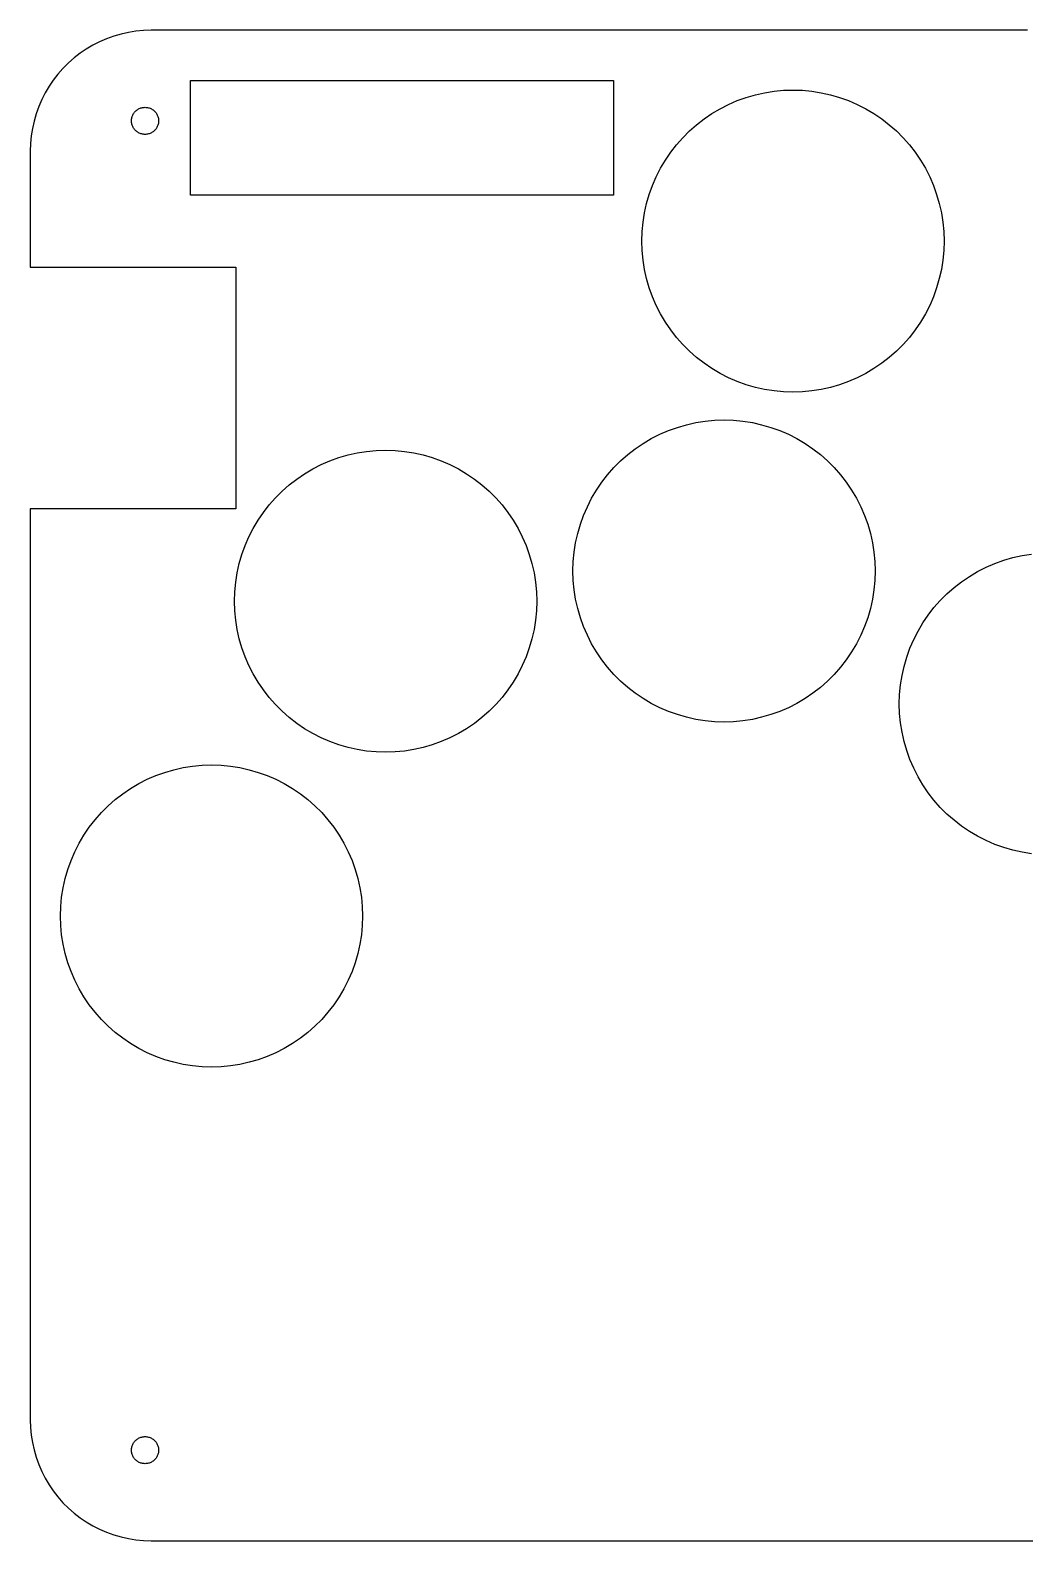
# Model space of a CAD drawing. Header units: metres. Extents: x 0 to 208, y 0 to 125.
# Drawn here: x 0 to 82.3, y 0 to 125 of the extents above; entities that cross this region are included whole.
import ezdxf

# ---------------------------------------------------------------- set-up
doc = ezdxf.new("R2010")
doc.units = ezdxf.units.M

msp = doc.modelspace()

# ---------------------------------------------------------------- linework, layer by layer
for p, q in [((10, 125), (9.3721, 124.98)), ((82.5, 125), (10, 125)), ((5.18246, 123.763), (4.64174, 123.443)), ((5.7422, 124.048), (5.18246, 123.763)), ((6.31876, 124.298), (5.7422, 124.048)), ((6.90984, 124.511), (6.31876, 124.298)), ((7.51311, 124.686), (6.90984, 124.511)), ((8.12619, 124.823), (7.51311, 124.686)), ((8.74667, 124.921), (8.12619, 124.823)), ((9.3721, 124.98), (8.74667, 124.921)), ((3.62576, 122.705), (3.15453, 122.29)), ((4.12215, 123.09), (3.62576, 122.705)), ((4.64174, 123.443), (4.12215, 123.09)), ((2.29486, 121.374), (1.90984, 120.878)), ((2.71031, 121.845), (2.29486, 121.374)), ((3.15453, 122.29), (2.71031, 121.845)), ((1.55672, 120.358), (1.23694, 119.818)), ((1.90984, 120.878), (1.55672, 120.358)), ((13.25, 111.35), (13.25, 120.85)), ((13.25, 120.85), (48.25, 120.85)), ((48.25, 120.85), (48.25, 111.35)), ((61.5333, 119.951), (62.3151, 120.025)), ((62.3151, 120.025), (63.1, 120.05)), ((63.1, 120.05), (63.8849, 120.025)), ((63.8849, 120.025), (64.6667, 119.951)), ((0.95174, 119.258), (0.70224, 118.681)), ((1.23694, 119.818), (0.95174, 119.258)), ((57.0781, 118.504), (57.7778, 118.86)), ((57.7778, 118.86), (58.4984, 119.172)), ((58.4984, 119.172), (59.2373, 119.438)), ((59.2373, 119.438), (59.9914, 119.657)), ((59.9914, 119.657), (60.7577, 119.829)), ((60.7577, 119.829), (61.5333, 119.951)), ((64.6667, 119.951), (65.4423, 119.829)), ((65.4423, 119.829), (66.2086, 119.657)), ((66.2086, 119.657), (66.9627, 119.438)), ((66.9627, 119.438), (67.7016, 119.172)), ((67.7016, 119.172), (68.4222, 118.86)), ((68.4222, 118.86), (69.1219, 118.504)), ((0.48944, 118.09), (0.31416, 117.487)), ((0.70224, 118.681), (0.48944, 118.09)), ((8.37999, 117.5), (8.3822, 117.57)), ((8.3822, 117.43), (8.37999, 117.5)), ((8.3822, 117.57), (8.38882, 117.64)), ((8.38882, 117.64), (8.39983, 117.71)), ((8.39983, 117.71), (8.41518, 117.779)), ((8.41518, 117.779), (8.43481, 117.846)), ((8.43481, 117.846), (8.45865, 117.912)), ((8.45865, 117.912), (8.48659, 117.977)), ((8.48659, 117.977), (8.51852, 118.04)), ((8.51852, 118.04), (8.55435, 118.1)), ((8.55435, 118.1), (8.59389, 118.158)), ((8.59389, 118.158), (8.63702, 118.214)), ((8.63702, 118.214), (8.68355, 118.267)), ((8.68355, 118.267), (8.73331, 118.316)), ((8.73331, 118.316), (8.78607, 118.363)), ((8.78607, 118.363), (8.84167, 118.406)), ((8.84167, 118.406), (8.89987, 118.446)), ((8.89987, 118.446), (8.96043, 118.481)), ((8.96043, 118.481), (9.02312, 118.513)), ((9.02312, 118.513), (9.08769, 118.541)), ((9.08769, 118.541), (9.1539, 118.565)), ((9.1539, 118.565), (9.22147, 118.585)), ((9.22147, 118.585), (9.29013, 118.6)), ((9.29013, 118.6), (9.35962, 118.611)), ((9.35962, 118.611), (9.42967, 118.618)), ((9.42967, 118.618), (9.5, 118.62)), ((9.5, 118.62), (9.57031, 118.618)), ((9.57031, 118.618), (9.64037, 118.611)), ((9.64037, 118.611), (9.70985, 118.6)), ((9.70985, 118.6), (9.77852, 118.585)), ((9.77852, 118.585), (9.84608, 118.565)), ((9.84608, 118.565), (9.91229, 118.541)), ((9.91229, 118.541), (9.97687, 118.513)), ((9.97687, 118.513), (10.0396, 118.481)), ((10.0396, 118.481), (10.1001, 118.446)), ((10.1001, 118.446), (10.1583, 118.406)), ((10.1583, 118.406), (10.2139, 118.363)), ((10.2139, 118.363), (10.2667, 118.316)), ((10.2667, 118.316), (10.3164, 118.267)), ((10.3164, 118.267), (10.363, 118.214)), ((10.363, 118.214), (10.4061, 118.158)), ((10.4061, 118.158), (10.4456, 118.1)), ((10.4456, 118.1), (10.4815, 118.04)), ((10.4815, 118.04), (10.5134, 117.977)), ((10.5134, 117.977), (10.5413, 117.912)), ((10.5413, 117.912), (10.5652, 117.846)), ((10.5652, 117.846), (10.5848, 117.779)), ((10.5848, 117.779), (10.6002, 117.71)), ((10.6002, 117.71), (10.6112, 117.64)), ((10.6112, 117.64), (10.6178, 117.57)), ((10.6178, 117.57), (10.62, 117.5)), ((10.62, 117.5), (10.6178, 117.43)), ((55.1322, 117.181), (55.7527, 117.663)), ((55.7527, 117.663), (56.4022, 118.104)), ((56.4022, 118.104), (57.0781, 118.504)), ((69.1219, 118.504), (69.7978, 118.104)), ((69.7978, 118.104), (70.4473, 117.663)), ((70.4473, 117.663), (71.0678, 117.181)), ((0.07886, 116.253), (0.01973, 115.628)), ((0.17712, 116.874), (0.07886, 116.253)), ((0.31416, 117.487), (0.17712, 116.874)), ((8.38882, 117.36), (8.3822, 117.43)), ((8.39983, 117.29), (8.38882, 117.36)), ((8.41518, 117.221), (8.39983, 117.29)), ((8.43481, 117.154), (8.41518, 117.221)), ((8.45865, 117.088), (8.43481, 117.154)), ((8.48659, 117.023), (8.45865, 117.088)), ((8.51852, 116.96), (8.48659, 117.023)), ((8.55435, 116.9), (8.51852, 116.96)), ((8.59389, 116.842), (8.55435, 116.9)), ((8.63702, 116.786), (8.59389, 116.842)), ((8.68355, 116.733), (8.63702, 116.786)), ((8.73331, 116.684), (8.68355, 116.733)), ((8.78607, 116.637), (8.73331, 116.684)), ((8.84167, 116.594), (8.78607, 116.637)), ((8.89987, 116.554), (8.84167, 116.594)), ((8.96043, 116.519), (8.89987, 116.554)), ((9.02312, 116.487), (8.96043, 116.519)), ((9.08769, 116.459), (9.02312, 116.487)), ((9.1539, 116.435), (9.08769, 116.459)), ((9.22147, 116.415), (9.1539, 116.435)), ((9.29013, 116.4), (9.22147, 116.415)), ((9.35962, 116.389), (9.29013, 116.4)), ((9.42967, 116.382), (9.35962, 116.389)), ((9.5, 116.38), (9.42967, 116.382)), ((9.57031, 116.382), (9.5, 116.38)), ((9.64037, 116.389), (9.57031, 116.382)), ((9.70985, 116.4), (9.64037, 116.389)), ((9.77852, 116.415), (9.70985, 116.4)), ((9.84608, 116.435), (9.77852, 116.415)), ((9.91229, 116.459), (9.84608, 116.435)), ((9.97687, 116.487), (9.91229, 116.459)), ((10.0396, 116.519), (9.97687, 116.487)), ((10.1001, 116.554), (10.0396, 116.519)), ((10.1583, 116.594), (10.1001, 116.554)), ((10.2139, 116.637), (10.1583, 116.594)), ((10.2667, 116.684), (10.2139, 116.637)), ((10.3164, 116.733), (10.2667, 116.684)), ((10.363, 116.786), (10.3164, 116.733)), ((10.4061, 116.842), (10.363, 116.786)), ((10.4456, 116.9), (10.4061, 116.842)), ((10.4815, 116.96), (10.4456, 116.9)), ((10.5134, 117.023), (10.4815, 116.96)), ((10.5413, 117.088), (10.5134, 117.023)), ((10.5652, 117.154), (10.5413, 117.088)), ((10.5848, 117.221), (10.5652, 117.154)), ((10.6002, 117.29), (10.5848, 117.221)), ((10.6112, 117.36), (10.6002, 117.29)), ((10.6178, 117.43), (10.6112, 117.36)), ((53.9879, 116.107), (54.5432, 116.662)), ((54.5432, 116.662), (55.1322, 117.181)), ((71.0678, 117.181), (71.6568, 116.662)), ((71.6568, 116.662), (72.2121, 116.107)), ((0.01973, 115.628), (0, 115)), ((0, 115), (0, 105.4)), ((52.9873, 114.897), (53.4686, 115.518)), ((53.4686, 115.518), (53.9879, 116.107)), ((72.2121, 116.107), (72.7314, 115.518)), ((72.7314, 115.518), (73.2127, 114.897)), ((52.1462, 113.572), (52.5459, 114.248)), ((52.5459, 114.248), (52.9873, 114.897)), ((73.2127, 114.897), (73.6541, 114.248)), ((73.6541, 114.248), (74.0538, 113.572)), ((51.4778, 112.152), (51.7897, 112.872)), ((51.7897, 112.872), (52.1462, 113.572)), ((74.0538, 113.572), (74.4103, 112.872)), ((74.4103, 112.872), (74.7222, 112.152)), ((48.25, 111.35), (13.25, 111.35)), ((50.9927, 110.659), (51.2118, 111.413)), ((51.2118, 111.413), (51.4778, 112.152)), ((74.7222, 112.152), (74.9882, 111.413)), ((74.9882, 111.413), (75.2073, 110.659)), ((50.8214, 109.892), (50.9927, 110.659)), ((75.2073, 110.659), (75.3786, 109.892)), ((50.6247, 108.335), (50.6986, 109.117)), ((50.6986, 109.117), (50.8214, 109.892)), ((75.3786, 109.892), (75.5014, 109.117)), ((75.5014, 109.117), (75.5753, 108.335)), ((50.6, 107.55), (50.6247, 108.335)), ((50.6247, 106.765), (50.6, 107.55)), ((75.5753, 108.335), (75.6, 107.55)), ((75.6, 107.55), (75.5753, 106.765)), ((50.6986, 105.983), (50.6247, 106.765)), ((75.5753, 106.765), (75.5014, 105.983)), ((0, 105.4), (17, 105.4)), ((17, 105.4), (17, 85.4)), ((50.8214, 105.208), (50.6986, 105.983)), ((50.9927, 104.441), (50.8214, 105.208)), ((75.3786, 105.208), (75.2073, 104.441)), ((75.5014, 105.983), (75.3786, 105.208)), ((51.2118, 103.687), (50.9927, 104.441)), ((75.2073, 104.441), (74.9882, 103.687)), ((51.4778, 102.948), (51.2118, 103.687)), ((51.7897, 102.228), (51.4778, 102.948)), ((74.7222, 102.948), (74.4103, 102.228)), ((74.9882, 103.687), (74.7222, 102.948)), ((52.1462, 101.528), (51.7897, 102.228)), ((52.5459, 100.852), (52.1462, 101.528)), ((74.0538, 101.528), (73.6541, 100.852)), ((74.4103, 102.228), (74.0538, 101.528)), ((52.9873, 100.203), (52.5459, 100.852)), ((53.4686, 99.5822), (52.9873, 100.203)), ((73.2127, 100.203), (72.7314, 99.5822)), ((73.6541, 100.852), (73.2127, 100.203)), ((53.9879, 98.9931), (53.4686, 99.5822)), ((54.5432, 98.4379), (53.9879, 98.9931)), ((72.2121, 98.9931), (71.6568, 98.4379)), ((72.7314, 99.5822), (72.2121, 98.9931)), ((55.1322, 97.9186), (54.5432, 98.4379)), ((55.7527, 97.4373), (55.1322, 97.9186)), ((71.0678, 97.9186), (70.4473, 97.4373)), ((71.6568, 98.4379), (71.0678, 97.9186)), ((56.4022, 96.9959), (55.7527, 97.4373)), ((57.0781, 96.5962), (56.4022, 96.9959)), ((57.7778, 96.2397), (57.0781, 96.5962)), ((69.1219, 96.5962), (68.4222, 96.2397)), ((69.7978, 96.9959), (69.1219, 96.5962)), ((70.4473, 97.4373), (69.7978, 96.9959)), ((58.4984, 95.9278), (57.7778, 96.2397)), ((59.2373, 95.6618), (58.4984, 95.9278)), ((59.9914, 95.4427), (59.2373, 95.6618)), ((60.7577, 95.2714), (59.9914, 95.4427)), ((61.5333, 95.1486), (60.7577, 95.2714)), ((62.3151, 95.0747), (61.5333, 95.1486)), ((63.1, 95.05), (62.3151, 95.0747)), ((63.8849, 95.0747), (63.1, 95.05)), ((64.6667, 95.1486), (63.8849, 95.0747)), ((65.4423, 95.2714), (64.6667, 95.1486)), ((66.2086, 95.4427), (65.4423, 95.2714)), ((66.9627, 95.6618), (66.2086, 95.4427)), ((67.7016, 95.9278), (66.9627, 95.6618)), ((68.4222, 96.2397), (67.7016, 95.9278)), ((54.2914, 92.3573), (55.0577, 92.5286)), ((55.0577, 92.5286), (55.8333, 92.6514)), ((55.8333, 92.6514), (56.6151, 92.7253)), ((56.6151, 92.7253), (57.4, 92.75)), ((57.4, 92.75), (58.1849, 92.7253)), ((58.1849, 92.7253), (58.9667, 92.6514)), ((58.9667, 92.6514), (59.7423, 92.5286)), ((59.7423, 92.5286), (60.5086, 92.3573)), ((51.3781, 91.2038), (52.0778, 91.5603)), ((52.0778, 91.5603), (52.7984, 91.8722)), ((52.7984, 91.8722), (53.5373, 92.1382)), ((53.5373, 92.1382), (54.2914, 92.3573)), ((60.5086, 92.3573), (61.2627, 92.1382)), ((61.2627, 92.1382), (62.0016, 91.8722)), ((62.0016, 91.8722), (62.7222, 91.5603)), ((62.7222, 91.5603), (63.4219, 91.2038)), ((26.2914, 89.8573), (27.0577, 90.0286)), ((27.0577, 90.0286), (27.8333, 90.1514)), ((27.8333, 90.1514), (28.6151, 90.2253)), ((28.6151, 90.2253), (29.4, 90.25)), ((29.4, 90.25), (30.1849, 90.2253)), ((30.1849, 90.2253), (30.9667, 90.1514)), ((30.9667, 90.1514), (31.7423, 90.0286)), ((31.7423, 90.0286), (32.5086, 89.8573)), ((49.4322, 89.8814), (50.0527, 90.3627)), ((50.0527, 90.3627), (50.7022, 90.8041)), ((50.7022, 90.8041), (51.3781, 91.2038)), ((63.4219, 91.2038), (64.0978, 90.8041)), ((64.0978, 90.8041), (64.7473, 90.3627)), ((64.7473, 90.3627), (65.3678, 89.8814)), ((23.3781, 88.7038), (24.0778, 89.0603)), ((24.0778, 89.0603), (24.7984, 89.3722)), ((24.7984, 89.3722), (25.5373, 89.6382)), ((25.5373, 89.6382), (26.2914, 89.8573)), ((32.5086, 89.8573), (33.2627, 89.6382)), ((33.2627, 89.6382), (34.0016, 89.3722)), ((34.0016, 89.3722), (34.7222, 89.0603)), ((34.7222, 89.0603), (35.4219, 88.7038)), ((47.7686, 88.2178), (48.2879, 88.8068)), ((48.2879, 88.8068), (48.8432, 89.3621)), ((48.8432, 89.3621), (49.4322, 89.8814)), ((65.3678, 89.8814), (65.9568, 89.3621)), ((65.9568, 89.3621), (66.5121, 88.8068)), ((66.5121, 88.8068), (67.0314, 88.2178)), ((21.4322, 87.3814), (22.0527, 87.8627)), ((22.0527, 87.8627), (22.7022, 88.3041)), ((22.7022, 88.3041), (23.3781, 88.7038)), ((35.4219, 88.7038), (36.0978, 88.3041)), ((36.0978, 88.3041), (36.7473, 87.8627)), ((36.7473, 87.8627), (37.3678, 87.3814)), ((46.8459, 86.9478), (47.2873, 87.5973)), ((47.2873, 87.5973), (47.7686, 88.2178)), ((67.0314, 88.2178), (67.5127, 87.5973)), ((67.5127, 87.5973), (67.9541, 86.9478)), ((19.7686, 85.7178), (20.2879, 86.3068)), ((20.2879, 86.3068), (20.8432, 86.8621)), ((20.8432, 86.8621), (21.4322, 87.3814)), ((37.3678, 87.3814), (37.9568, 86.8621)), ((37.9568, 86.8621), (38.5121, 86.3068)), ((38.5121, 86.3068), (39.0314, 85.7178)), ((46.0897, 85.5722), (46.4462, 86.2719)), ((46.4462, 86.2719), (46.8459, 86.9478)), ((67.9541, 86.9478), (68.3538, 86.2719)), ((68.3538, 86.2719), (68.7103, 85.5722)), ((17, 85.4), (0, 85.4)), ((0, 85.4), (0, 10)), ((18.8459, 84.4478), (19.2873, 85.0973)), ((19.2873, 85.0973), (19.7686, 85.7178)), ((39.0314, 85.7178), (39.5127, 85.0973)), ((39.5127, 85.0973), (39.9541, 84.4478)), ((45.7778, 84.8515), (46.0897, 85.5722)), ((68.7103, 85.5722), (69.0222, 84.8515)), ((18.0897, 83.0722), (18.4462, 83.7719)), ((18.4462, 83.7719), (18.8459, 84.4478)), ((39.9541, 84.4478), (40.3538, 83.7719)), ((40.3538, 83.7719), (40.7103, 83.0722)), ((45.2927, 83.3586), (45.5118, 84.1127)), ((45.5118, 84.1127), (45.7778, 84.8515)), ((69.0222, 84.8515), (69.2882, 84.1127)), ((69.2882, 84.1127), (69.5073, 83.3586)), ((17.7778, 82.3515), (18.0897, 83.0722)), ((40.7103, 83.0722), (41.0222, 82.3515)), ((44.9986, 81.8167), (45.1214, 82.5923)), ((45.1214, 82.5923), (45.2927, 83.3586)), ((69.5073, 83.3586), (69.6786, 82.5923)), ((69.6786, 82.5923), (69.8014, 81.8167)), ((17.2927, 80.8586), (17.5118, 81.6127)), ((17.5118, 81.6127), (17.7778, 82.3515)), ((41.0222, 82.3515), (41.2882, 81.6127)), ((41.2882, 81.6127), (41.5073, 80.8586)), ((44.9247, 81.0349), (44.9986, 81.8167)), ((69.8014, 81.8167), (69.8753, 81.0349)), ((80.5373, 81.1382), (81.2914, 81.3573)), ((81.2914, 81.3573), (82.0577, 81.5286)), ((82.0577, 81.5286), (82.8333, 81.6514)), ((16.9986, 79.3167), (17.1214, 80.0923)), ((17.1214, 80.0923), (17.2927, 80.8586)), ((41.5073, 80.8586), (41.6786, 80.0923)), ((41.6786, 80.0923), (41.8014, 79.3167)), ((44.9, 80.25), (44.9247, 81.0349)), ((44.9247, 79.4651), (44.9, 80.25)), ((69.8753, 81.0349), (69.9, 80.25)), ((69.9, 80.25), (69.8753, 79.4651)), ((77.7022, 79.8041), (78.3781, 80.2038)), ((78.3781, 80.2038), (79.0778, 80.5603)), ((79.0778, 80.5603), (79.7984, 80.8722)), ((79.7984, 80.8722), (80.5373, 81.1382)), ((16.9247, 78.5349), (16.9986, 79.3167)), ((41.8014, 79.3167), (41.8753, 78.5349)), ((44.9986, 78.6833), (44.9247, 79.4651)), ((69.8753, 79.4651), (69.8014, 78.6833)), ((75.8432, 78.3621), (76.4322, 78.8814)), ((76.4322, 78.8814), (77.0527, 79.3627)), ((77.0527, 79.3627), (77.7022, 79.8041)), ((16.9, 77.75), (16.9247, 78.5349)), ((16.9247, 76.9651), (16.9, 77.75)), ((41.8753, 78.5349), (41.9, 77.75)), ((41.9, 77.75), (41.8753, 76.9651)), ((45.1214, 77.9077), (44.9986, 78.6833)), ((45.2927, 77.1414), (45.1214, 77.9077)), ((69.6786, 77.9077), (69.5073, 77.1414)), ((69.8014, 78.6833), (69.6786, 77.9077)), ((74.7686, 77.2178), (75.2879, 77.8068)), ((75.2879, 77.8068), (75.8432, 78.3621)), ((16.9986, 76.1833), (16.9247, 76.9651)), ((41.8753, 76.9651), (41.8014, 76.1833)), ((45.5118, 76.3873), (45.2927, 77.1414)), ((45.7778, 75.6484), (45.5118, 76.3873)), ((69.2882, 76.3873), (69.0222, 75.6484)), ((69.5073, 77.1414), (69.2882, 76.3873)), ((73.8459, 75.9478), (74.2873, 76.5973)), ((74.2873, 76.5973), (74.7686, 77.2178)), ((17.1214, 75.4077), (16.9986, 76.1833)), ((17.2927, 74.6414), (17.1214, 75.4077)), ((41.6786, 75.4077), (41.5073, 74.6414)), ((41.8014, 76.1833), (41.6786, 75.4077)), ((46.0897, 74.9277), (45.7778, 75.6484)), ((69.0222, 75.6484), (68.7103, 74.9277)), ((73.0897, 74.5722), (73.4462, 75.2719)), ((73.4462, 75.2719), (73.8459, 75.9478)), ((17.5118, 73.8873), (17.2927, 74.6414)), ((17.7778, 73.1484), (17.5118, 73.8873)), ((41.2882, 73.8873), (41.0222, 73.1484)), ((41.5073, 74.6414), (41.2882, 73.8873)), ((46.4462, 74.2281), (46.0897, 74.9277)), ((46.8459, 73.5522), (46.4462, 74.2281)), ((68.3538, 74.2281), (67.9541, 73.5522)), ((68.7103, 74.9277), (68.3538, 74.2281)), ((72.5118, 73.1127), (72.7778, 73.8515)), ((72.7778, 73.8515), (73.0897, 74.5722)), ((18.0897, 72.4277), (17.7778, 73.1484)), ((41.0222, 73.1484), (40.7103, 72.4277)), ((47.2873, 72.9027), (46.8459, 73.5522)), ((47.7686, 72.2822), (47.2873, 72.9027)), ((67.5127, 72.9027), (67.0314, 72.2822)), ((67.9541, 73.5522), (67.5127, 72.9027)), ((72.2927, 72.3586), (72.5118, 73.1127)), ((18.4462, 71.7281), (18.0897, 72.4277)), ((18.8459, 71.0522), (18.4462, 71.7281)), ((40.3538, 71.7281), (39.9541, 71.0522)), ((40.7103, 72.4277), (40.3538, 71.7281)), ((48.2879, 71.6932), (47.7686, 72.2822)), ((48.8432, 71.1379), (48.2879, 71.6932)), ((66.5121, 71.6932), (65.9568, 71.1379)), ((67.0314, 72.2822), (66.5121, 71.6932)), ((71.9986, 70.8167), (72.1214, 71.5923)), ((72.1214, 71.5923), (72.2927, 72.3586)), ((19.2873, 70.4027), (18.8459, 71.0522)), ((19.7686, 69.7822), (19.2873, 70.4027)), ((39.5127, 70.4027), (39.0314, 69.7822)), ((39.9541, 71.0522), (39.5127, 70.4027)), ((49.4322, 70.6186), (48.8432, 71.1379)), ((50.0527, 70.1373), (49.4322, 70.6186)), ((50.7022, 69.6959), (50.0527, 70.1373)), ((64.7473, 70.1373), (64.0978, 69.6959)), ((65.3678, 70.6186), (64.7473, 70.1373)), ((65.9568, 71.1379), (65.3678, 70.6186)), ((71.9, 69.25), (71.9247, 70.0349)), ((71.9247, 70.0349), (71.9986, 70.8167)), ((20.2879, 69.1932), (19.7686, 69.7822)), ((20.8432, 68.6379), (20.2879, 69.1932)), ((38.5121, 69.1932), (37.9568, 68.6379)), ((39.0314, 69.7822), (38.5121, 69.1932)), ((51.3781, 69.2962), (50.7022, 69.6959)), ((52.0778, 68.9397), (51.3781, 69.2962)), ((52.7984, 68.6278), (52.0778, 68.9397)), ((62.7222, 68.9397), (62.0016, 68.6278)), ((63.4219, 69.2962), (62.7222, 68.9397)), ((64.0978, 69.6959), (63.4219, 69.2962)), ((71.9247, 68.4651), (71.9, 69.25)), ((21.4322, 68.1186), (20.8432, 68.6379)), ((22.0527, 67.6373), (21.4322, 68.1186)), ((22.7022, 67.1959), (22.0527, 67.6373)), ((36.7473, 67.6373), (36.0978, 67.1959)), ((37.3678, 68.1186), (36.7473, 67.6373)), ((37.9568, 68.6379), (37.3678, 68.1186)), ((53.5373, 68.3618), (52.7984, 68.6278)), ((54.2914, 68.1427), (53.5373, 68.3618)), ((55.0577, 67.9714), (54.2914, 68.1427)), ((55.8333, 67.8486), (55.0577, 67.9714)), ((56.6151, 67.7747), (55.8333, 67.8486)), ((57.4, 67.75), (56.6151, 67.7747)), ((58.1849, 67.7747), (57.4, 67.75)), ((58.9667, 67.8486), (58.1849, 67.7747)), ((59.7423, 67.9714), (58.9667, 67.8486)), ((60.5086, 68.1427), (59.7423, 67.9714)), ((61.2627, 68.3618), (60.5086, 68.1427)), ((62.0016, 68.6278), (61.2627, 68.3618)), ((71.9986, 67.6833), (71.9247, 68.4651)), ((72.1214, 66.9077), (71.9986, 67.6833)), ((23.3781, 66.7962), (22.7022, 67.1959)), ((24.0778, 66.4397), (23.3781, 66.7962)), ((24.7984, 66.1278), (24.0778, 66.4397)), ((34.7222, 66.4397), (34.0016, 66.1278)), ((35.4219, 66.7962), (34.7222, 66.4397)), ((36.0978, 67.1959), (35.4219, 66.7962)), ((72.2927, 66.1414), (72.1214, 66.9077)), ((25.5373, 65.8618), (24.7984, 66.1278)), ((26.2914, 65.6427), (25.5373, 65.8618)), ((27.0577, 65.4714), (26.2914, 65.6427)), ((27.8333, 65.3486), (27.0577, 65.4714)), ((28.6151, 65.2747), (27.8333, 65.3486)), ((29.4, 65.25), (28.6151, 65.2747)), ((30.1849, 65.2747), (29.4, 65.25)), ((30.9667, 65.3486), (30.1849, 65.2747)), ((31.7423, 65.4714), (30.9667, 65.3486)), ((32.5086, 65.6427), (31.7423, 65.4714)), ((33.2627, 65.8618), (32.5086, 65.6427)), ((34.0016, 66.1278), (33.2627, 65.8618)), ((72.5118, 65.3873), (72.2927, 66.1414)), ((72.7778, 64.6484), (72.5118, 65.3873)), ((11.1373, 63.5882), (11.8914, 63.8073)), ((11.8914, 63.8073), (12.6577, 63.9786)), ((12.6577, 63.9786), (13.4333, 64.1014)), ((13.4333, 64.1014), (14.2151, 64.1753)), ((14.2151, 64.1753), (15, 64.2)), ((15, 64.2), (15.7849, 64.1753)), ((15.7849, 64.1753), (16.5667, 64.1014)), ((16.5667, 64.1014), (17.3423, 63.9786)), ((17.3423, 63.9786), (18.1086, 63.8073)), ((18.1086, 63.8073), (18.8627, 63.5882)), ((73.0897, 63.9277), (72.7778, 64.6484)), ((73.4462, 63.2281), (73.0897, 63.9277)), ((8.30215, 62.2541), (8.97807, 62.6538)), ((8.97807, 62.6538), (9.67775, 63.0103)), ((9.67775, 63.0103), (10.3984, 63.3222)), ((10.3984, 63.3222), (11.1373, 63.5882)), ((18.8627, 63.5882), (19.6015, 63.3222)), ((19.6015, 63.3222), (20.3222, 63.0103)), ((20.3222, 63.0103), (21.0219, 62.6538)), ((21.0219, 62.6538), (21.6978, 62.2541)), ((73.8459, 62.5522), (73.4462, 63.2281)), ((74.2873, 61.9027), (73.8459, 62.5522)), ((6.44316, 60.8121), (7.0322, 61.3314)), ((7.0322, 61.3314), (7.65268, 61.8127)), ((7.65268, 61.8127), (8.30215, 62.2541)), ((21.6978, 62.2541), (22.3473, 61.8127)), ((22.3473, 61.8127), (22.9678, 61.3314)), ((22.9678, 61.3314), (23.5568, 60.8121)), ((74.7686, 61.2822), (74.2873, 61.9027)), ((75.2879, 60.6932), (74.7686, 61.2822)), ((5.36858, 59.6678), (5.88788, 60.2568)), ((5.88788, 60.2568), (6.44316, 60.8121)), ((23.5568, 60.8121), (24.1121, 60.2568)), ((24.1121, 60.2568), (24.6314, 59.6678)), ((75.8432, 60.1379), (75.2879, 60.6932)), ((76.4322, 59.6186), (75.8432, 60.1379)), ((4.44589, 58.3978), (4.88728, 59.0473)), ((4.88728, 59.0473), (5.36858, 59.6678)), ((24.6314, 59.6678), (25.1127, 59.0473)), ((25.1127, 59.0473), (25.5541, 58.3978)), ((77.0527, 59.1373), (76.4322, 59.6186)), ((77.7022, 58.6959), (77.0527, 59.1373)), ((3.68965, 57.0222), (4.04616, 57.7219)), ((4.04616, 57.7219), (4.44589, 58.3978)), ((25.5541, 58.3978), (25.9538, 57.7219)), ((25.9538, 57.7219), (26.3103, 57.0222)), ((78.3781, 58.2962), (77.7022, 58.6959)), ((79.0778, 57.9397), (78.3781, 58.2962)), ((79.7984, 57.6278), (79.0778, 57.9397)), ((80.5373, 57.3618), (79.7984, 57.6278)), ((3.11179, 55.5627), (3.37779, 56.3015)), ((3.37779, 56.3015), (3.68965, 57.0222)), ((26.3103, 57.0222), (26.6222, 56.3015)), ((26.6222, 56.3015), (26.8882, 55.5627)), ((81.2914, 57.1427), (80.5373, 57.3618)), ((82.0577, 56.9714), (81.2914, 57.1427)), ((82.8333, 56.8486), (82.0577, 56.9714)), ((2.8927, 54.8086), (3.11179, 55.5627)), ((26.8882, 55.5627), (27.1073, 54.8086)), ((2.59856, 53.2667), (2.72141, 54.0423)), ((2.72141, 54.0423), (2.8927, 54.8086)), ((27.1073, 54.8086), (27.2786, 54.0423)), ((27.2786, 54.0423), (27.4014, 53.2667)), ((2.52466, 52.4849), (2.59856, 53.2667)), ((27.4014, 53.2667), (27.4753, 52.4849)), ((2.5, 51.7), (2.52466, 52.4849)), ((2.52466, 50.9151), (2.5, 51.7)), ((27.4753, 52.4849), (27.5, 51.7)), ((27.5, 51.7), (27.4753, 50.9151)), ((2.59856, 50.1333), (2.52466, 50.9151)), ((2.72141, 49.3577), (2.59856, 50.1333)), ((27.4014, 50.1333), (27.2786, 49.3577)), ((27.4753, 50.9151), (27.4014, 50.1333)), ((2.8927, 48.5914), (2.72141, 49.3577)), ((27.2786, 49.3577), (27.1073, 48.5914)), ((3.11179, 47.8373), (2.8927, 48.5914)), ((3.37779, 47.0984), (3.11179, 47.8373)), ((26.8882, 47.8373), (26.6222, 47.0984)), ((27.1073, 48.5914), (26.8882, 47.8373)), ((3.68965, 46.3777), (3.37779, 47.0984)), ((4.04616, 45.6781), (3.68965, 46.3777)), ((26.3103, 46.3777), (25.9538, 45.6781)), ((26.6222, 47.0984), (26.3103, 46.3777)), ((4.44589, 45.0022), (4.04616, 45.6781)), ((4.88728, 44.3527), (4.44589, 45.0022)), ((25.5541, 45.0022), (25.1127, 44.3527)), ((25.9538, 45.6781), (25.5541, 45.0022)), ((5.36858, 43.7322), (4.88728, 44.3527)), ((25.1127, 44.3527), (24.6314, 43.7322)), ((5.88788, 43.1432), (5.36858, 43.7322)), ((6.44316, 42.5879), (5.88788, 43.1432)), ((7.0322, 42.0686), (6.44316, 42.5879)), ((23.5568, 42.5879), (22.9678, 42.0686)), ((24.1121, 43.1432), (23.5568, 42.5879)), ((24.6314, 43.7322), (24.1121, 43.1432)), ((7.65268, 41.5873), (7.0322, 42.0686)), ((8.30215, 41.1459), (7.65268, 41.5873)), ((22.3473, 41.5873), (21.6978, 41.1459)), ((22.9678, 42.0686), (22.3473, 41.5873)), ((8.97807, 40.7462), (8.30215, 41.1459)), ((9.67775, 40.3896), (8.97807, 40.7462)), ((10.3984, 40.0778), (9.67775, 40.3896)), ((11.1373, 39.8118), (10.3984, 40.0778)), ((19.6015, 40.0778), (18.8627, 39.8118)), ((20.3222, 40.3896), (19.6015, 40.0778)), ((21.0219, 40.7462), (20.3222, 40.3896)), ((21.6978, 41.1459), (21.0219, 40.7462)), ((11.8914, 39.5927), (11.1373, 39.8118)), ((12.6577, 39.4214), (11.8914, 39.5927)), ((13.4333, 39.2986), (12.6577, 39.4214)), ((14.2151, 39.2247), (13.4333, 39.2986)), ((15, 39.2), (14.2151, 39.2247)), ((15.7849, 39.2247), (15, 39.2)), ((16.5667, 39.2986), (15.7849, 39.2247)), ((17.3423, 39.4214), (16.5667, 39.2986)), ((18.1086, 39.5927), (17.3423, 39.4214)), ((18.8627, 39.8118), (18.1086, 39.5927)), ((0, 10), (0.01973, 9.3721)), ((0.01973, 9.3721), (0.07886, 8.74667)), ((0.07886, 8.74667), (0.17712, 8.12619)), ((0.17712, 8.12619), (0.31416, 7.51311)), ((0.31416, 7.51311), (0.48944, 6.90984)), ((8.37999, 7.5), (8.3822, 7.57031)), ((8.3822, 7.42967), (8.37999, 7.5)), ((8.3822, 7.57031), (8.38882, 7.64037)), ((8.38882, 7.64037), (8.39983, 7.70985)), ((8.39983, 7.70985), (8.41518, 7.77852)), ((8.41518, 7.77852), (8.43481, 7.84608)), ((8.43481, 7.84608), (8.45865, 7.91229)), ((8.45865, 7.91229), (8.48659, 7.97687)), ((8.48659, 7.97687), (8.51852, 8.03955)), ((8.51852, 8.03955), (8.55435, 8.10011)), ((8.55435, 8.10011), (8.59389, 8.15831)), ((8.59389, 8.15831), (8.63702, 8.21391)), ((8.63702, 8.21391), (8.68355, 8.26668)), ((8.68355, 8.26668), (8.73331, 8.31644)), ((8.73331, 8.31644), (8.78607, 8.36296)), ((8.78607, 8.36296), (8.84167, 8.4061)), ((8.84167, 8.4061), (8.89987, 8.44563)), ((8.89987, 8.44563), (8.96043, 8.48146)), ((8.96043, 8.48146), (9.02312, 8.5134)), ((9.02312, 8.5134), (9.08769, 8.54134)), ((9.08769, 8.54134), (9.1539, 8.56517)), ((9.1539, 8.56517), (9.22147, 8.58481)), ((9.22147, 8.58481), (9.29013, 8.60016)), ((9.29013, 8.60016), (9.35962, 8.61116)), ((9.35962, 8.61116), (9.42967, 8.61778)), ((9.42967, 8.61778), (9.5, 8.62)), ((9.5, 8.62), (9.57031, 8.61778)), ((9.57031, 8.61778), (9.64037, 8.61116)), ((9.64037, 8.61116), (9.70985, 8.60016)), ((9.70985, 8.60016), (9.77852, 8.58481)), ((9.77852, 8.58481), (9.84608, 8.56517)), ((9.84608, 8.56517), (9.91229, 8.54134)), ((9.91229, 8.54134), (9.97687, 8.5134)), ((9.97687, 8.5134), (10.0396, 8.48146)), ((10.0396, 8.48146), (10.1001, 8.44563)), ((10.1001, 8.44563), (10.1583, 8.4061)), ((10.1583, 8.4061), (10.2139, 8.36296)), ((10.2139, 8.36296), (10.2667, 8.31644)), ((10.2667, 8.31644), (10.3164, 8.26668)), ((10.3164, 8.26668), (10.363, 8.21391)), ((10.363, 8.21391), (10.4061, 8.15831)), ((10.4061, 8.15831), (10.4456, 8.10011)), ((10.4456, 8.10011), (10.4815, 8.03955)), ((10.4815, 8.03955), (10.5134, 7.97687)), ((10.5134, 7.97687), (10.5413, 7.91229)), ((10.5413, 7.91229), (10.5652, 7.84608)), ((10.5652, 7.84608), (10.5848, 7.77852)), ((10.5848, 7.77852), (10.6002, 7.70985)), ((10.6002, 7.70985), (10.6112, 7.64037)), ((10.6112, 7.64037), (10.6178, 7.57031)), ((10.6178, 7.57031), (10.62, 7.5)), ((10.62, 7.5), (10.6178, 7.42967)), ((0.48944, 6.90984), (0.70224, 6.31876)), ((0.70224, 6.31876), (0.95174, 5.7422)), ((8.38882, 7.35962), (8.3822, 7.42967)), ((8.39983, 7.29013), (8.38882, 7.35962)), ((8.41518, 7.22147), (8.39983, 7.29013)), ((8.43481, 7.1539), (8.41518, 7.22147)), ((8.45865, 7.08769), (8.43481, 7.1539)), ((8.48659, 7.02312), (8.45865, 7.08769)), ((8.51852, 6.96043), (8.48659, 7.02312)), ((8.55435, 6.89987), (8.51852, 6.96043)), ((8.59389, 6.84167), (8.55435, 6.89987)), ((8.63702, 6.78607), (8.59389, 6.84167)), ((8.68355, 6.73331), (8.63702, 6.78607)), ((8.73331, 6.68355), (8.68355, 6.73331)), ((8.78607, 6.63702), (8.73331, 6.68355)), ((8.84167, 6.59389), (8.78607, 6.63702)), ((8.89987, 6.55435), (8.84167, 6.59389)), ((8.96043, 6.51852), (8.89987, 6.55435)), ((9.02312, 6.48659), (8.96043, 6.51852)), ((9.08769, 6.45865), (9.02312, 6.48659)), ((9.1539, 6.43481), (9.08769, 6.45865)), ((9.22147, 6.41518), (9.1539, 6.43481)), ((9.29013, 6.39983), (9.22147, 6.41518)), ((9.35962, 6.38882), (9.29013, 6.39983)), ((9.42967, 6.3822), (9.35962, 6.38882)), ((9.5, 6.37999), (9.42967, 6.3822)), ((9.57031, 6.3822), (9.5, 6.37999)), ((9.64037, 6.38882), (9.57031, 6.3822)), ((9.70985, 6.39983), (9.64037, 6.38882)), ((9.77852, 6.41518), (9.70985, 6.39983)), ((9.84608, 6.43481), (9.77852, 6.41518)), ((9.91229, 6.45865), (9.84608, 6.43481)), ((9.97687, 6.48659), (9.91229, 6.45865)), ((10.0396, 6.51852), (9.97687, 6.48659)), ((10.1001, 6.55435), (10.0396, 6.51852)), ((10.1583, 6.59389), (10.1001, 6.55435)), ((10.2139, 6.63702), (10.1583, 6.59389)), ((10.2667, 6.68355), (10.2139, 6.63702)), ((10.3164, 6.73331), (10.2667, 6.68355)), ((10.363, 6.78607), (10.3164, 6.73331)), ((10.4061, 6.84167), (10.363, 6.78607)), ((10.4456, 6.89987), (10.4061, 6.84167)), ((10.4815, 6.96043), (10.4456, 6.89987)), ((10.5134, 7.02312), (10.4815, 6.96043)), ((10.5413, 7.08769), (10.5134, 7.02312)), ((10.5652, 7.1539), (10.5413, 7.08769)), ((10.5848, 7.22147), (10.5652, 7.1539)), ((10.6002, 7.29013), (10.5848, 7.22147)), ((10.6112, 7.35962), (10.6002, 7.29013)), ((10.6178, 7.42967), (10.6112, 7.35962)), ((0.95174, 5.7422), (1.23694, 5.18246)), ((1.23694, 5.18246), (1.55672, 4.64174)), ((1.55672, 4.64174), (1.90984, 4.12215)), ((1.90984, 4.12215), (2.29486, 3.62576)), ((2.29486, 3.62576), (2.71031, 3.15453)), ((2.71031, 3.15453), (3.15453, 2.71031)), ((3.15453, 2.71031), (3.62576, 2.29486)), ((3.62576, 2.29486), (4.12215, 1.90984)), ((4.12215, 1.90984), (4.64174, 1.55672)), ((4.64174, 1.55672), (5.18246, 1.23694)), ((5.18246, 1.23694), (5.7422, 0.95174)), ((5.7422, 0.95174), (6.31876, 0.70224)), ((6.31876, 0.70224), (6.90984, 0.48944)), ((6.90984, 0.48944), (7.51311, 0.31416)), ((7.51311, 0.31416), (8.12619, 0.17712)), ((8.12619, 0.17712), (8.74667, 0.07886)), ((8.74667, 0.07886), (9.3721, 0.01973)), ((9.3721, 0.01973), (10, 0)), ((10, 0), (198.5, 0))]:
    msp.add_line(p, q)

doc.saveas('drawing.dxf')
